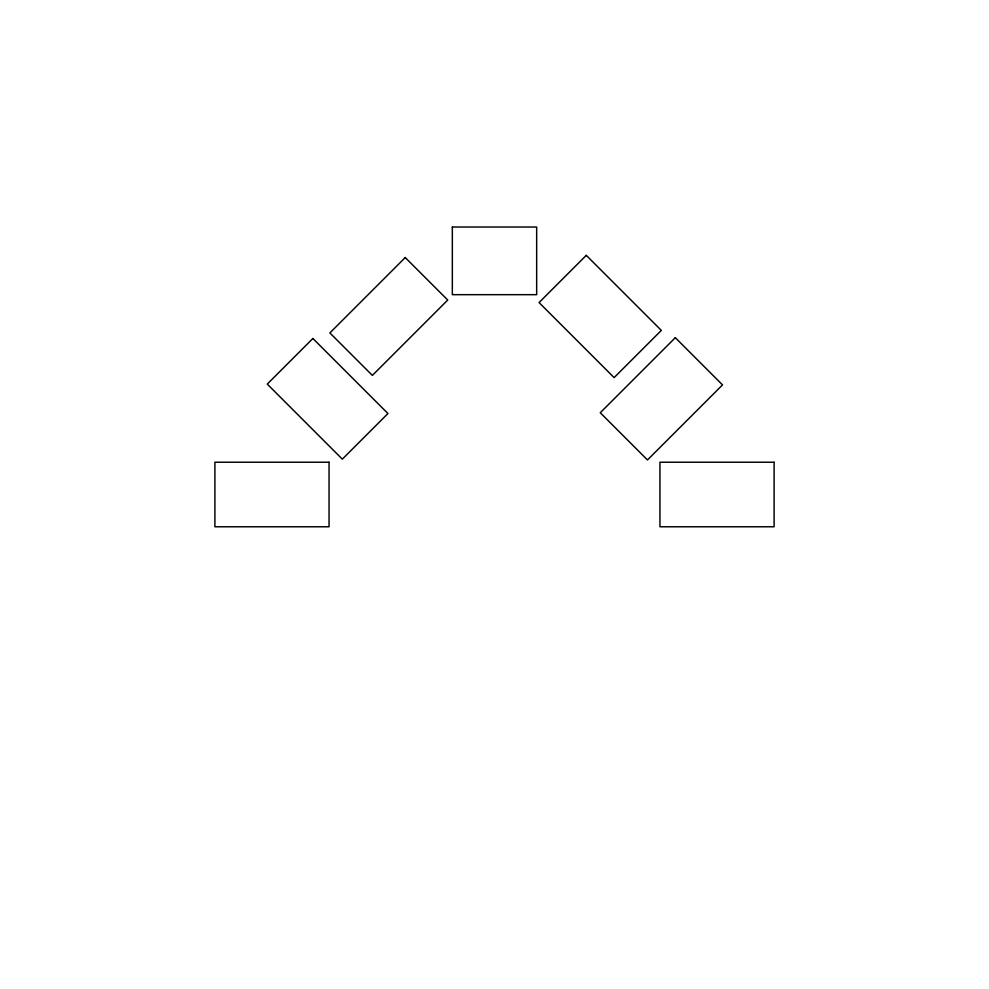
<?xml version="1.0" encoding="UTF-8"?>
<svg xmlns="http://www.w3.org/2000/svg" width="989" height="989" viewBox="0 0 989 989"><rect width="100%" height="100%" fill="white"/><g stroke="black" fill="none" stroke-linecap="round" stroke-linejoin="round"><path stroke-width="1.48" d="M452.332 227.025L452.332 294.673L536.668 294.673L536.668 227.025L452.332 227.025M312.895 338.473L267.265 384.103L342.318 459.156L387.948 413.526L312.895 338.473M405.243 257.548L329.869 332.922L372.358 375.412L447.733 300.038L405.243 257.548M586.279 255.347L539.067 302.56L614.12 377.613L661.332 330.4L586.279 255.347M675.314 337.682L600.261 412.734L647.474 459.947L722.526 384.894L675.314 337.682M329.053 462.234L214.897 462.234L214.897 526.766L329.053 526.766L329.053 462.234M774.103 462.234L659.947 462.234L659.947 526.766L774.103 526.766L774.103 462.234"/></g></svg>
